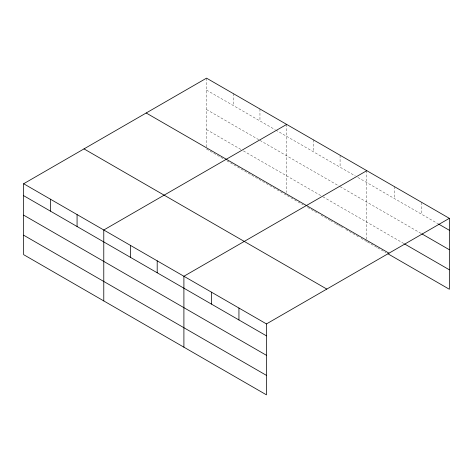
<?xml version="1.0" encoding="UTF-8"?>
<svg xmlns="http://www.w3.org/2000/svg" width="473" height="473" viewBox="0 0 473 473"><rect width="100%" height="100%" fill="white"/><g stroke="black" fill="none" stroke-linecap="round" stroke-linejoin="round"><path stroke-width="0.35" stroke-dasharray="2.37 1.77" d="M206.541 146.914L206.541 78.151M206.541 90.089L275.221 129.738M275.854 130.105L355.347 175.997M357.89 177.47L437.832 223.623M206.541 109.553L258.684 139.659M259.955 140.392L339.448 186.285M340.087 186.658L421.189 233.479M206.541 129.608L240.881 149.433M243.424 150.905L322.279 196.431M322.917 196.798L403.912 243.56M206.541 149.078L224.344 159.354M226.892 160.826L233.248 164.498M233.887 164.864L286.668 195.337M287.3 195.704L303.199 204.88M307.651 207.452L313.374 210.757M314.646 211.49L318.465 213.695M321.007 215.162L329.912 220.306M330.544 220.672L335.635 223.605M336.268 223.977L338.177 225.077M338.816 225.444L340.087 226.177M340.72 226.543L342.629 227.649M345.81 229.482L352.166 233.154M352.805 233.52L358.528 236.825M361.07 238.291L366.794 241.597M367.432 241.969L377.034 247.509M377.673 247.882L385.992 252.683M421.833 202.444L421.833 214.381M394.311 186.557L394.311 198.494M366.794 170.67L366.794 239.433M340.087 155.25L340.087 167.188M313.374 139.831L313.374 151.768M286.668 124.411L286.668 192.452M259.955 108.991L259.955 120.928M233.248 93.571L233.248 105.509"/><path stroke-width="0.71" d="M23.65 183.737L266.459 323.922L266.459 394.849L23.65 254.663L23.65 183.737L206.541 78.151L449.35 218.337L449.35 289.263L387.913 253.788M286.668 124.411L103.776 230.002L103.776 300.929M366.794 170.67L183.902 276.262L183.902 347.188M266.459 323.922L449.35 218.337M438.471 223.989L449.35 230.274M421.833 233.851L449.35 249.738M404.551 243.932L449.35 269.793M146.187 112.994L388.995 253.179M84.005 148.894L326.813 289.08M23.65 195.674L266.459 335.86M23.65 215.144L266.459 355.329M23.65 235.199L266.459 375.385M238.942 308.035L238.942 319.973M211.425 292.148L211.425 304.086M157.196 260.842L157.196 272.779M130.489 245.422L130.489 257.359M77.069 214.582L77.069 226.52M50.357 199.157L50.357 211.1"/></g></svg>
